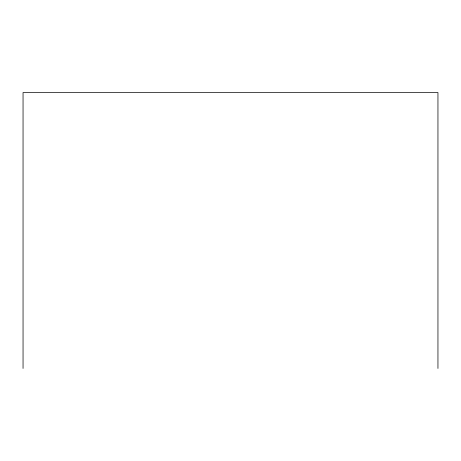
<?xml version="1.0" encoding="UTF-8"?>
<svg xmlns="http://www.w3.org/2000/svg" width="461" height="461" viewBox="0 0 461 461"><rect width="100%" height="100%" fill="white"/><g stroke="black" fill="none" stroke-linecap="round" stroke-linejoin="round"><path stroke-width="0.69" d="M437.95 368.448L437.95 92.552L23.05 92.552L23.05 368.448"/></g></svg>
